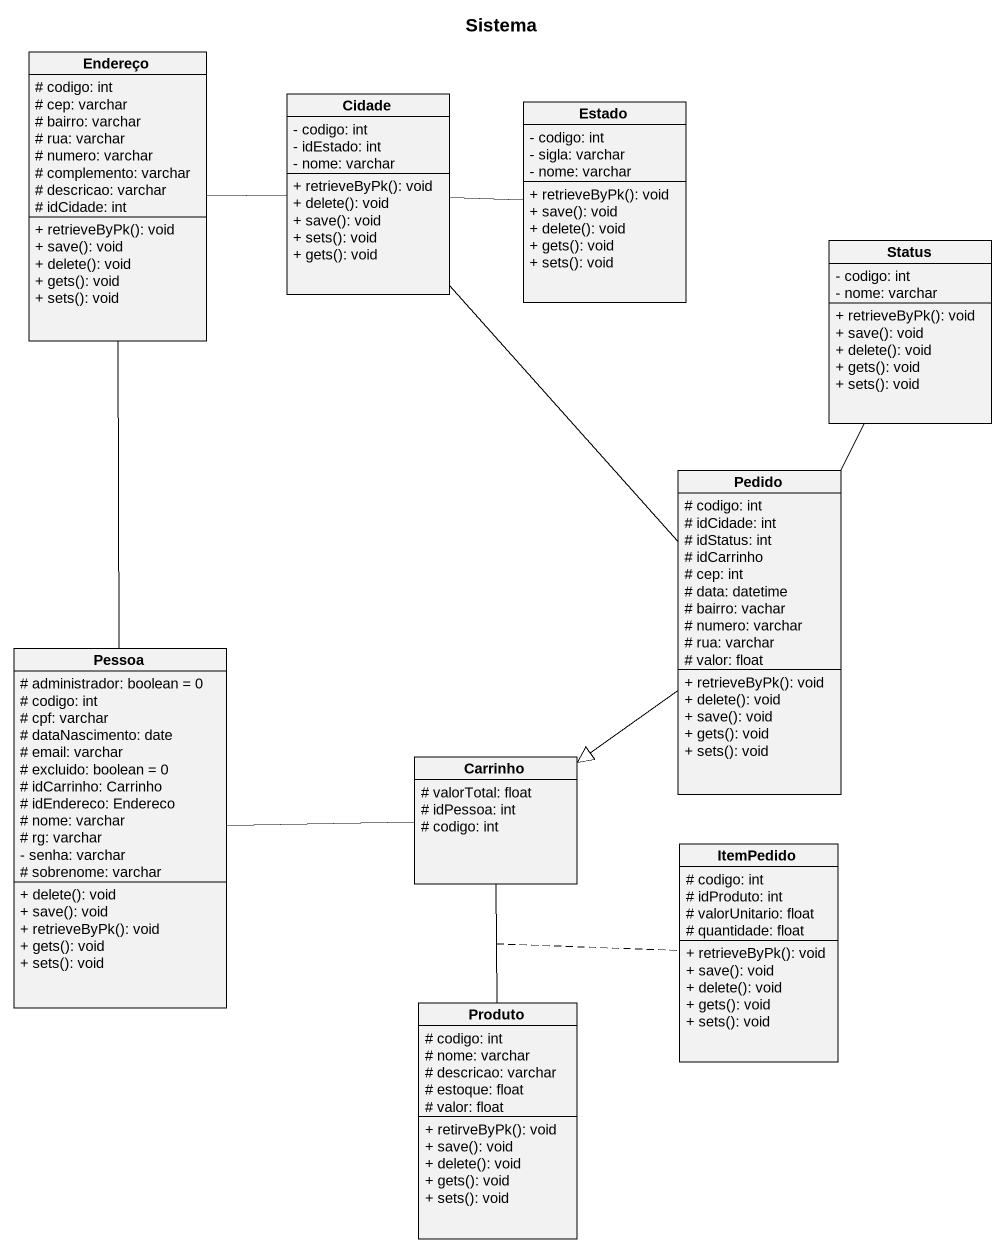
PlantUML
@startuml
title Sistema
hide circle
hide empty members
skinparam classAttributeIconSize 0
class Endereço {
  # codigo: int
  # cep: varchar
  # bairro: varchar
  # rua: varchar
  # numero: varchar
  # complemento: varchar
  # descricao: varchar
  # idCidade: int
  + retrieveByPk(): void
  + save(): void
  + delete(): void
  + gets(): void
  + sets(): void
}
class Cidade {
  - codigo: int
  - idEstado: int
  - nome: varchar
  + retrieveByPk(): void
  + delete(): void
  + save(): void
  + sets(): void
  + gets(): void
}
class Estado {
  - codigo: int
  - sigla: varchar
  - nome: varchar
  + retrieveByPk(): void
  + save(): void
  + delete(): void
  + gets(): void
  + sets(): void
}
class Status {
  - codigo: int
  - nome: varchar
  + retrieveByPk(): void
  + save(): void
  + delete(): void
  + gets(): void
  + sets(): void
}
class Pedido {
  # codigo: int
  # idCidade: int
  # idStatus: int
  # idCarrinho
  # cep: int
  # data: datetime
  # bairro: vachar
  # numero: varchar
  # rua: varchar
  # valor: float
  + retrieveByPk(): void
  + delete(): void
  + save(): void
  + gets(): void
  + sets(): void
}
class Pessoa {
  # administrador: boolean = 0
  # codigo: int
  # cpf: varchar
  # dataNascimento: date
  # email: varchar
  # excluido: boolean = 0
  # idCarrinho: Carrinho
  # idEndereco: Endereco
  # nome: varchar
  # rg: varchar
  - senha: varchar
  # sobrenome: varchar
  + delete(): void
  + save(): void
  + retrieveByPk(): void
  + gets(): void
  + sets(): void
}
class Carrinho {
  # valorTotal: float
  # idPessoa: int
  # codigo: int
}
class ItemPedido {
  # codigo: int
  # idProduto: int
  # valorUnitario: float
  # quantidade: float
  + retrieveByPk(): void
  + save(): void
  + delete(): void
  + gets(): void
  + sets(): void
}
class Produto {
  # codigo: int
  # nome: varchar
  # descricao: varchar
  # estoque: float
  # valor: float
  + retirveByPk(): void
  + save(): void
  + delete(): void
  + gets(): void
  + sets(): void
}
Endereço -right- Cidade
Endereço -right- Cidade
Cidade -right- Estado
Cidade -right- Estado
Pedido -up- Cidade
Pedido -up- Status
Pedido --|> Carrinho
Pessoa -up- Endereço
Pessoa -up- Endereço
Carrinho -left- Pessoa
Produto -up- Carrinho
(Produto, Carrinho) .. ItemPedido
@enduml
